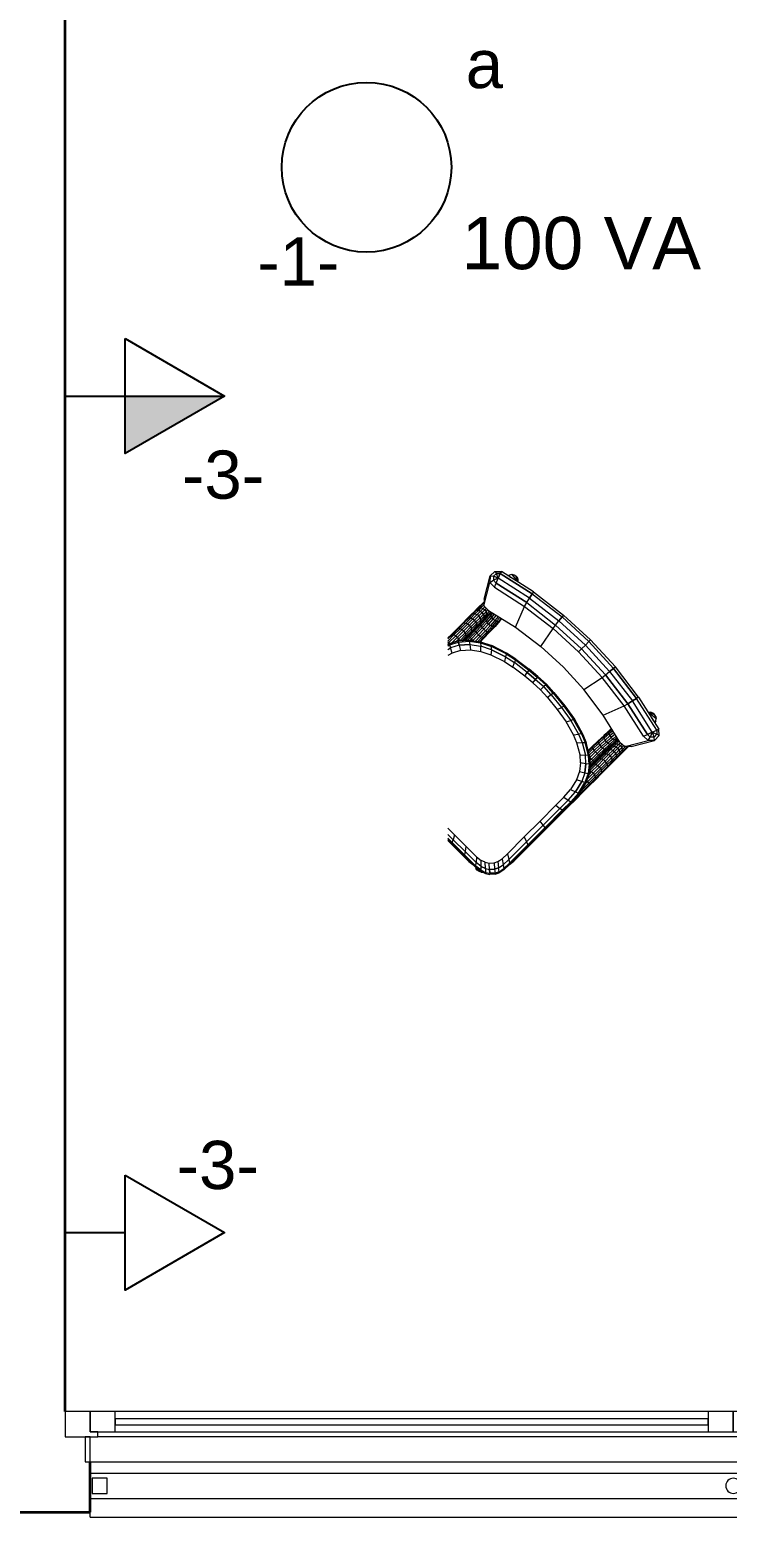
# Model space of a CAD drawing. Header units: metres. Extents: x -182 to 99, y 70 to 113.
# Drawn here: x -0.115 to 1.274, y 82.126 to 85.084 of the extents above; entities that cross this region are included whole.
import ezdxf

# ---------------------------------------------------------------- set-up
doc = ezdxf.new("R2010")
doc.units = ezdxf.units.M
doc.header["$LTSCALE"] = 0.01
for name, color, linetype, lineweight in [('A-FLOR-HRAL', 1, 'Continuous', 9), ('A-GLAZ', 6, 'Continuous', 9), ('A-GLAZ-FRAM', 6, 'Continuous', 13), ('A-GLAZ-GLAS', 6, 'Continuous', 13), ('A-GLAZ-SILL', 1, 'Continuous', 9), ('A-WALL', 2, 'Continuous', 9), ('G-IMPT', 1, 'Continuous', 9), ('I-FURN', 6, 'Continuous', 9)]:
    doc.layers.add(name, color=color, linetype=linetype, lineweight=lineweight)
doc.layers.add('Elétrica', color=7, linetype='Continuous')
doc.layers.get('0').off()
doc.layers.get('I-FURN').off()
doc.styles.add('Arial', font='arial.ttf', dxfattribs={"height": 0.29506})

# ---------------------------------------------------------------- blocks, each defined once
blk = doc.blocks.new('Seating28 - 12ZSTG28_dwg-V22-Nivel 4')
at = {"layer": 'G-IMPT'}
for p, q in [((-0.0068, 0.4176), (-0.0157, 0.4081)), ((-0.0068, 0.4176), (0.0062, 0.418)), ((-0.0068, 0.4176), (-0.0059, 0.4125)), ((0.0062, 0.418), (0.002, 0.4128)), ((0.0476, 0.3936), (0.0062, 0.418)), ((0.0062, 0.418), (0.0155, 0.4091)), ((-0.0322, 0.3347), (-0.0157, 0.4081)), ((-0.0292, 0.3858), (-0.0303, 0.3815)), ((-0.0292, 0.3858), (-0.0303, 0.3815)), ((-0.0292, 0.3858), (-0.0267, 0.3894)), ((-0.0267, 0.3894), (-0.0292, 0.3858)), ((-0.0113, 0.4068), (-0.0276, 0.3338)), ((-0.0113, 0.4068), (-0.0276, 0.3338)), ((-0.0231, 0.392), (-0.0267, 0.3894)), ((-0.0231, 0.392), (-0.0267, 0.3894)), ((-0.025, 0.3701), (-0.0267, 0.3894)), ((-0.0201, 0.3886), (-0.025, 0.3701)), ((-0.0231, 0.392), (-0.0191, 0.3931)), ((-0.0191, 0.3931), (-0.0231, 0.392)), ((-0.0021, 0.4033), (-0.018, 0.3314)), ((-0.0157, 0.4081), (-0.0113, 0.4068)), ((-0.0113, 0.4068), (-0.0157, 0.4081)), ((-0.0157, 0.4081), (-0.0113, 0.4068)), ((-0.0113, 0.4068), (-0.0059, 0.4125)), ((-0.0113, 0.4068), (-0.0059, 0.4125)), ((-0.0021, 0.4033), (-0.0113, 0.4068)), ((-0.0021, 0.4033), (-0.0113, 0.4068)), ((-0.0076, 0.3288), (0.0078, 0.3994)), ((0.0078, 0.3994), (-0.0076, 0.3288)), ((0.002, 0.4128), (-0.0059, 0.4125)), ((0.002, 0.4128), (-0.0059, 0.4125)), ((-0.0021, 0.4033), (-0.0059, 0.4125)), ((-0.0021, 0.4033), (0.002, 0.4128)), ((-0.0021, 0.4033), (0.0077, 0.4074)), ((-0.0021, 0.4033), (0.0078, 0.3994)), ((0.0078, 0.3994), (-0.0021, 0.4033)), ((0.0158, 0.3961), (0.0006, 0.3265)), ((0.002, 0.4128), (0.0077, 0.4074)), ((0.002, 0.4128), (0.0077, 0.4074)), ((0.0155, 0.4091), (0.0077, 0.4074)), ((0.0155, 0.4091), (0.0077, 0.4074)), ((0.0078, 0.3994), (0.0077, 0.4074)), ((0.0078, 0.3994), (0.0077, 0.4074)), ((0.0158, 0.3961), (0.0078, 0.3994)), ((0.0158, 0.3961), (0.0078, 0.3994)), ((0.0155, 0.4091), (0.0158, 0.3961)), ((0.0569, 0.3847), (0.0155, 0.4091)), ((0.0476, 0.3936), (0.0569, 0.3847)), ((0.0715, 0.39), (0.0514, 0.39)), ((0.0529, 0.3885), (0.0675, 0.3885)), ((0.0643, 0.3857), (0.0559, 0.3857)), ((0.0571, 0.3717), (0.0569, 0.3847)), ((0.0643, 0.3857), (0.0622, 0.3818)), ((0.0643, 0.3857), (0.0675, 0.3885)), ((0.0643, 0.3857), (0.0714, 0.3857)), ((0.0715, 0.39), (0.0675, 0.3885)), ((0.0745, 0.3885), (0.0675, 0.3885)), ((0.0714, 0.3857), (0.0694, 0.3818)), ((0.0714, 0.3857), (0.0745, 0.3885)), ((0.0714, 0.3857), (0.081, 0.3857)), ((0.0715, 0.39), (0.0783, 0.39)), ((0.0745, 0.3885), (0.0783, 0.39)), ((0.0745, 0.3885), (0.0839, 0.3885)), ((0.0783, 0.39), (0.0874, 0.39)), ((0.081, 0.3857), (0.0791, 0.3818)), ((0.081, 0.3857), (0.0839, 0.3885)), ((0.081, 0.3857), (0.0928, 0.3857)), ((0.0874, 0.39), (0.0839, 0.3885)), ((0.0839, 0.3885), (0.0955, 0.3885)), ((0.0874, 0.39), (0.0987, 0.39)), ((0.0928, 0.3857), (0.0911, 0.3818)), ((0.0928, 0.3857), (0.0955, 0.3885)), ((0.0928, 0.3857), (0.1068, 0.3857)), ((0.0955, 0.3885), (0.0987, 0.39)), ((0.0955, 0.3885), (0.1091, 0.3885)), ((0.0987, 0.39), (0.112, 0.39)), ((0.1068, 0.3857), (0.1052, 0.3818)), ((0.1068, 0.3857), (0.1091, 0.3885)), ((0.1068, 0.3857), (0.1227, 0.3857)), ((0.112, 0.39), (0.1091, 0.3885)), ((0.1247, 0.3885), (0.1091, 0.3885)), ((0.112, 0.39), (0.1272, 0.39)), ((0.1213, 0.3818), (0.1227, 0.3857)), ((0.1247, 0.3885), (0.1227, 0.3857)), ((0.1227, 0.3857), (0.1401, 0.3857)), ((0.1247, 0.3885), (0.1272, 0.39)), ((0.1247, 0.3885), (0.1418, 0.3885)), ((0.1272, 0.39), (0.1438, 0.39)), ((0.1401, 0.3857), (0.139, 0.3818)), ((0.1418, 0.3885), (0.1401, 0.3857)), ((0.1401, 0.3857), (0.1589, 0.3857)), ((0.1418, 0.3885), (0.1438, 0.39)), ((0.1418, 0.3885), (0.1601, 0.3885)), ((0.1438, 0.39), (0.1617, 0.39)), ((0.1589, 0.3857), (0.158, 0.3818)), ((0.1601, 0.3885), (0.1589, 0.3857)), ((0.1589, 0.3857), (0.1787, 0.3857)), ((0.1601, 0.3885), (0.1617, 0.39)), ((0.1601, 0.3885), (0.1795, 0.3885)), ((0.1617, 0.39), (0.1806, 0.39)), ((0.1627, 0.3813), (0.1868, 0.3869)), ((0.1868, 0.3869), (0.1627, 0.3813)), ((0.1875, 0.3849), (0.1637, 0.3794)), ((0.1795, 0.3885), (0.1787, 0.3857)), ((0.1787, 0.3857), (0.1813, 0.3857)), ((0.1795, 0.3885), (0.1806, 0.39)), ((0.1795, 0.3885), (0.1996, 0.3885)), ((0.1806, 0.39), (0.2001, 0.39)), ((0.2096, 0.3885), (0.1868, 0.3869)), ((0.2096, 0.3885), (0.1868, 0.3869)), ((0.1875, 0.3849), (0.1868, 0.3869)), ((0.2101, 0.3865), (0.1875, 0.3849)), ((0.1896, 0.3789), (0.1875, 0.3849)), ((0.1996, 0.3885), (0.2001, 0.39)), ((0.1996, 0.3885), (0.2095, 0.3885)), ((0.2001, 0.39), (0.22, 0.39)), ((0.2096, 0.3885), (0.234, 0.3886)), ((0.234, 0.3886), (0.2096, 0.3885)), ((0.2101, 0.3865), (0.2096, 0.3885)), ((0.2343, 0.3865), (0.2101, 0.3865)), ((0.2115, 0.3805), (0.2101, 0.3865)), ((0.22, 0.39), (0.3744, 0.39)), ((0.22, 0.3885), (0.22, 0.39)), ((0.283, 0.3886), (0.234, 0.3886)), ((0.283, 0.3886), (0.234, 0.3886)), ((0.2343, 0.3865), (0.234, 0.3886)), ((0.2827, 0.3866), (0.2343, 0.3865)), ((0.2343, 0.3865), (0.235, 0.3805)), ((0.2827, 0.3866), (0.282, 0.3805)), ((0.2827, 0.3866), (0.283, 0.3886)), ((0.2827, 0.3866), (0.3312, 0.3865)), ((0.283, 0.3886), (0.332, 0.3886)), ((0.283, 0.3886), (0.332, 0.3886)), ((0.329, 0.3805), (0.3312, 0.3865)), ((0.3312, 0.3865), (0.332, 0.3886)), ((0.3312, 0.3865), (0.3827, 0.3866)), ((0.332, 0.3886), (0.384, 0.3886)), ((0.332, 0.3886), (0.384, 0.3886)), ((0.3851, 0.3886), (0.3744, 0.39)), ((0.3744, 0.3885), (0.3744, 0.39)), ((0.3789, 0.3805), (0.3827, 0.3866)), ((0.3827, 0.3866), (0.384, 0.3886)), ((0.3827, 0.3866), (0.3986, 0.3861)), ((0.384, 0.3886), (0.4001, 0.3882)), ((0.384, 0.3886), (0.4001, 0.3882)), ((0.3944, 0.3801), (0.3986, 0.3861)), ((0.3986, 0.3861), (0.4001, 0.3882)), ((0.4096, 0.384), (0.3986, 0.3861)), ((0.4001, 0.3882), (0.4111, 0.386)), ((0.4001, 0.3882), (0.4111, 0.386)), ((0.4096, 0.384), (0.4111, 0.386)), ((0.4189, 0.382), (0.4111, 0.386)), ((0.4111, 0.386), (0.4189, 0.382)), ((-0.0303, 0.3815), (-0.0299, 0.3771)), ((-0.0303, 0.3815), (-0.0299, 0.3771)), ((-0.025, 0.3701), (-0.0303, 0.3815)), ((-0.0299, 0.3771), (-0.0281, 0.3732)), ((-0.0299, 0.3771), (-0.0281, 0.3732)), ((-0.025, 0.3701), (-0.0281, 0.3732)), ((-0.025, 0.3701), (-0.0281, 0.3732)), ((-0.0239, 0.3717), (-0.025, 0.3701)), ((0.0571, 0.3717), (0.0428, 0.3102)), ((0.0631, 0.3574), (0.054, 0.3582)), ((0.0548, 0.3619), (0.0618, 0.3613)), ((0.0555, 0.3646), (0.0598, 0.3642)), ((0.0675, 0.3665), (0.0559, 0.3665)), ((0.0643, 0.3693), (0.0566, 0.3693)), ((0.0614, 0.3775), (0.057, 0.3775)), ((0.0571, 0.3731), (0.0622, 0.3731)), ((0.0572, 0.3658), (0.0714, 0.3649)), ((0.0572, 0.3658), (0.0598, 0.3642)), ((0.0584, 0.3818), (0.0622, 0.3818)), ((0.0618, 0.3613), (0.0598, 0.3642)), ((0.0734, 0.3633), (0.0598, 0.3642)), ((0.0614, 0.3775), (0.0622, 0.3818)), ((0.0687, 0.3775), (0.0614, 0.3775)), ((0.0622, 0.3731), (0.0614, 0.3775)), ((0.0618, 0.3613), (0.0631, 0.3574)), ((0.0618, 0.3613), (0.075, 0.3605)), ((0.0694, 0.3818), (0.0622, 0.3818)), ((0.0643, 0.3693), (0.0622, 0.3731)), ((0.0694, 0.3731), (0.0622, 0.3731)), ((0.0631, 0.3574), (0.0633, 0.353)), ((0.0631, 0.3574), (0.0759, 0.3566)), ((0.0675, 0.3665), (0.0643, 0.3693)), ((0.0643, 0.3693), (0.0714, 0.3693)), ((0.0675, 0.3665), (0.0745, 0.3665)), ((0.068, 0.3663), (0.0715, 0.365)), ((0.0694, 0.3818), (0.0687, 0.3775)), ((0.0694, 0.3731), (0.0687, 0.3775)), ((0.0687, 0.3775), (0.0784, 0.3775)), ((0.0694, 0.3818), (0.0791, 0.3818)), ((0.0714, 0.3693), (0.0694, 0.3731)), ((0.0791, 0.3731), (0.0694, 0.3731)), ((0.0714, 0.3693), (0.0745, 0.3665)), ((0.0714, 0.3693), (0.081, 0.3693)), ((0.0714, 0.3649), (0.0871, 0.3642)), ((0.0714, 0.3649), (0.0734, 0.3633)), ((0.0783, 0.365), (0.0715, 0.365)), ((0.075, 0.3605), (0.0734, 0.3633)), ((0.0734, 0.3633), (0.0885, 0.3627)), ((0.0783, 0.365), (0.0745, 0.3665)), ((0.0745, 0.3665), (0.0839, 0.3665)), ((0.075, 0.3605), (0.0896, 0.3598)), ((0.075, 0.3605), (0.0759, 0.3566)), ((0.0761, 0.3523), (0.0759, 0.3566)), ((0.0902, 0.356), (0.0759, 0.3566)), ((0.0783, 0.365), (0.0874, 0.365)), ((0.0791, 0.3818), (0.0784, 0.3775)), ((0.0791, 0.3731), (0.0784, 0.3775)), ((0.0905, 0.3775), (0.0784, 0.3775)), ((0.0791, 0.3818), (0.0911, 0.3818)), ((0.0791, 0.3731), (0.081, 0.3693)), ((0.0791, 0.3731), (0.0911, 0.3731)), ((0.0839, 0.3665), (0.081, 0.3693)), ((0.081, 0.3693), (0.0928, 0.3693)), ((0.0874, 0.365), (0.0839, 0.3665)), ((0.0839, 0.3665), (0.0955, 0.3665)), ((0.0871, 0.3642), (0.1039, 0.3638)), ((0.0885, 0.3627), (0.0871, 0.3642)), ((0.0874, 0.365), (0.0987, 0.365)), ((0.0896, 0.3598), (0.0885, 0.3627)), ((0.0885, 0.3627), (0.1046, 0.3623)), ((0.0896, 0.3598), (0.0902, 0.356)), ((0.0896, 0.3598), (0.1051, 0.3595)), ((0.0902, 0.356), (0.0903, 0.3517)), ((0.0902, 0.356), (0.1055, 0.3556)), ((0.0905, 0.3775), (0.0911, 0.3818)), ((0.0905, 0.3775), (0.0911, 0.3731)), ((0.0905, 0.3775), (0.1047, 0.3775)), ((0.0911, 0.3818), (0.1052, 0.3818)), ((0.0928, 0.3693), (0.0911, 0.3731)), ((0.0911, 0.3731), (0.1052, 0.3731)), ((0.0955, 0.3665), (0.0928, 0.3693)), ((0.0928, 0.3693), (0.1068, 0.3693)), ((0.0955, 0.3665), (0.0987, 0.365)), ((0.0955, 0.3665), (0.1091, 0.3665)), ((0.0987, 0.365), (0.112, 0.365)), ((0.1039, 0.3638), (0.1212, 0.3637)), ((0.1039, 0.3638), (0.1046, 0.3623)), ((0.1046, 0.3623), (0.1051, 0.3595)), ((0.1046, 0.3623), (0.1212, 0.3622)), ((0.1052, 0.3818), (0.1047, 0.3775)), ((0.1052, 0.3731), (0.1047, 0.3775)), ((0.1047, 0.3775), (0.1209, 0.3775)), ((0.1051, 0.3595), (0.1212, 0.3594)), ((0.1051, 0.3595), (0.1055, 0.3556)), ((0.1052, 0.3818), (0.1213, 0.3818)), ((0.1068, 0.3693), (0.1052, 0.3731)), ((0.1052, 0.3731), (0.1213, 0.3731)), ((0.1055, 0.3513), (0.1055, 0.3556)), ((0.1212, 0.3555), (0.1055, 0.3556)), ((0.1091, 0.3665), (0.1068, 0.3693)), ((0.1068, 0.3693), (0.1227, 0.3693)), ((0.112, 0.365), (0.1091, 0.3665)), ((0.1091, 0.3665), (0.1247, 0.3665)), ((0.112, 0.365), (0.1272, 0.365)), ((0.1305, 0.3614), (0.1189, 0.348)), ((0.1189, 0.348), (0.1305, 0.3614)), ((0.1318, 0.3596), (0.1202, 0.3463)), ((0.1213, 0.3818), (0.1209, 0.3775)), ((0.1213, 0.3731), (0.1209, 0.3775)), ((0.1209, 0.3775), (0.1387, 0.3775)), ((0.1335, 0.3637), (0.1212, 0.3637)), ((0.1212, 0.3637), (0.1212, 0.3622)), ((0.1212, 0.3594), (0.1212, 0.3622)), ((0.1212, 0.3622), (0.1315, 0.3622)), ((0.1275, 0.3594), (0.1212, 0.3594)), ((0.1212, 0.3594), (0.1212, 0.3555)), ((0.1212, 0.3555), (0.1212, 0.3512)), ((0.1212, 0.3555), (0.1255, 0.3555)), ((0.1213, 0.3818), (0.139, 0.3818)), ((0.1227, 0.3693), (0.1213, 0.3731)), ((0.1213, 0.3731), (0.139, 0.3731)), ((0.1227, 0.3693), (0.1247, 0.3665)), ((0.1227, 0.3693), (0.1401, 0.3693)), ((0.1272, 0.365), (0.1247, 0.3665)), ((0.1247, 0.3665), (0.1371, 0.3665)), ((0.1272, 0.365), (0.1351, 0.365)), ((0.1305, 0.3614), (0.1453, 0.373)), ((0.1305, 0.3614), (0.1453, 0.373)), ((0.1318, 0.3596), (0.1305, 0.3614)), ((0.1318, 0.3596), (0.1305, 0.3614)), ((0.1318, 0.3596), (0.1464, 0.3711)), ((0.1318, 0.3596), (0.1356, 0.3544)), ((0.1318, 0.3596), (0.1356, 0.3544)), ((0.1356, 0.3544), (0.1498, 0.3655)), ((0.1498, 0.3655), (0.1356, 0.3544)), ((0.1387, 0.3775), (0.139, 0.3818)), ((0.139, 0.3731), (0.1387, 0.3775)), ((0.1387, 0.3775), (0.1547, 0.3775)), ((0.139, 0.3818), (0.158, 0.3818)), ((0.139, 0.3731), (0.1401, 0.3693)), ((0.139, 0.3731), (0.1457, 0.3731)), ((0.142, 0.3456), (0.1554, 0.3562)), ((0.1453, 0.373), (0.1627, 0.3813)), ((0.1453, 0.373), (0.1627, 0.3813)), ((0.1464, 0.3711), (0.1453, 0.373)), ((0.1464, 0.3711), (0.1637, 0.3794)), ((0.1498, 0.3655), (0.1464, 0.3711)), ((0.1498, 0.3655), (0.1665, 0.3735)), ((0.1498, 0.3655), (0.1665, 0.3735)), ((0.1554, 0.3562), (0.1498, 0.3655)), ((0.1554, 0.3562), (0.1713, 0.3638)), ((0.1579, 0.379), (0.158, 0.3818)), ((0.158, 0.3818), (0.1648, 0.3818)), ((0.1637, 0.3794), (0.1627, 0.3813)), ((0.1637, 0.3794), (0.1665, 0.3735)), ((0.1665, 0.3735), (0.1896, 0.3789)), ((0.1896, 0.3789), (0.1665, 0.3735)), ((0.1665, 0.3735), (0.1713, 0.3638)), ((0.1713, 0.3638), (0.1932, 0.3689)), ((0.2115, 0.3805), (0.1896, 0.3789)), ((0.2115, 0.3805), (0.1896, 0.3789)), ((0.1932, 0.3689), (0.1896, 0.3789)), ((0.2139, 0.3704), (0.1932, 0.3689)), ((0.235, 0.3805), (0.2115, 0.3805)), ((0.2139, 0.3704), (0.2115, 0.3805)), ((0.2115, 0.3805), (0.235, 0.3805)), ((0.2362, 0.3704), (0.2139, 0.3704)), ((0.282, 0.3805), (0.235, 0.3805)), ((0.2362, 0.3704), (0.235, 0.3805)), ((0.282, 0.3805), (0.235, 0.3805)), ((0.2807, 0.3704), (0.2362, 0.3704)), ((0.282, 0.3805), (0.2807, 0.3704)), ((0.2807, 0.3704), (0.3253, 0.3704)), ((0.282, 0.3805), (0.329, 0.3805)), ((0.329, 0.3805), (0.282, 0.3805)), ((0.3253, 0.3704), (0.329, 0.3805)), ((0.3253, 0.3704), (0.3726, 0.3705)), ((0.329, 0.3805), (0.3789, 0.3805)), ((0.329, 0.3805), (0.3789, 0.3805)), ((0.3726, 0.3705), (0.3789, 0.3805)), ((0.3873, 0.37), (0.3726, 0.3705)), ((0.3789, 0.3805), (0.3944, 0.3801)), ((0.3789, 0.3805), (0.3944, 0.3801)), ((0.3873, 0.37), (0.3944, 0.3801)), ((0.3973, 0.368), (0.3873, 0.37)), ((0.405, 0.378), (0.3944, 0.3801)), ((0.405, 0.378), (0.3944, 0.3801)), ((0.3973, 0.368), (0.405, 0.378)), ((0.4044, 0.3644), (0.3973, 0.368)), ((0.4044, 0.3644), (0.4125, 0.3742)), ((0.4114, 0.3581), (0.4044, 0.3644)), ((0.4096, 0.384), (0.405, 0.378)), ((0.405, 0.378), (0.4125, 0.3742)), ((0.4125, 0.3742), (0.405, 0.378)), ((0.4096, 0.384), (0.4173, 0.3801)), ((0.4198, 0.3675), (0.4114, 0.3581)), ((0.416, 0.3511), (0.4114, 0.3581)), ((0.4125, 0.3742), (0.4173, 0.3801)), ((0.4198, 0.3675), (0.4125, 0.3742)), ((0.4125, 0.3742), (0.4198, 0.3675)), ((0.4246, 0.3602), (0.416, 0.3511)), ((0.4173, 0.3801), (0.4189, 0.382)), ((0.4173, 0.3801), (0.4249, 0.3732)), ((0.4189, 0.382), (0.4266, 0.3751)), ((0.4189, 0.382), (0.4266, 0.3751)), ((0.4198, 0.3675), (0.4249, 0.3732)), ((0.4249, 0.3732), (0.4198, 0.3675)), ((0.4246, 0.3602), (0.4198, 0.3675)), ((0.4246, 0.3602), (0.4198, 0.3675)), ((0.4246, 0.3602), (0.4299, 0.3656)), ((0.4277, 0.3516), (0.4246, 0.3602)), ((0.4246, 0.3602), (0.4277, 0.3516)), ((0.4249, 0.3732), (0.4266, 0.3751)), ((0.4249, 0.3732), (0.4266, 0.3751)), ((0.4299, 0.3656), (0.4249, 0.3732)), ((0.4316, 0.3674), (0.4266, 0.3751)), ((0.4316, 0.3674), (0.4266, 0.3751)), ((0.433, 0.3567), (0.4277, 0.3516)), ((0.4299, 0.3656), (0.4316, 0.3674)), ((0.433, 0.3567), (0.4299, 0.3656)), ((0.4316, 0.3674), (0.4348, 0.3584)), ((0.4348, 0.3584), (0.4316, 0.3674)), ((0.433, 0.3567), (0.4348, 0.3584)), ((0.433, 0.3567), (0.4347, 0.3435)), ((0.4353, 0.3594), (0.4341, 0.3604)), ((0.4348, 0.3584), (0.4365, 0.3451)), ((0.4348, 0.3584), (0.4365, 0.3451)), ((0.4353, 0.3594), (0.4375, 0.3555)), ((0.4375, 0.3555), (0.4353, 0.3555)), ((0.4361, 0.3512), (0.4353, 0.3555)), ((0.4375, 0.3555), (0.4383, 0.3512)), ((-0.0322, 0.3347), (-0.0421, 0.2595)), ((-0.0373, 0.2591), (-0.0276, 0.3338)), ((-0.0276, 0.3338), (-0.0373, 0.2591)), ((-0.0322, 0.3347), (-0.0276, 0.3338)), ((-0.0322, 0.3347), (-0.0276, 0.3338)), ((-0.018, 0.3314), (-0.0276, 0.3338)), ((-0.0276, 0.3338), (-0.018, 0.3314)), ((-0.0275, 0.2579), (-0.018, 0.3314)), ((-0.018, 0.3314), (-0.0076, 0.3288)), ((-0.0076, 0.3288), (-0.018, 0.3314)), ((-0.0169, 0.2566), (-0.0076, 0.3288)), ((-0.0076, 0.3288), (-0.0169, 0.2566)), ((0.0006, 0.3265), (-0.0085, 0.2555)), ((0.0006, 0.3265), (-0.0076, 0.3288)), ((0.0006, 0.3265), (-0.0076, 0.3288)), ((0.0428, 0.3102), (0.0006, 0.3265)), ((0.05, 0.3413), (0.0558, 0.3408)), ((0.05, 0.3411), (0.0529, 0.3409)), ((0.0504, 0.3429), (0.0586, 0.3422)), ((0.0511, 0.3459), (0.0609, 0.345)), ((0.052, 0.3497), (0.0625, 0.3488)), ((0.0529, 0.3409), (0.068, 0.3399)), ((0.0558, 0.3408), (0.0529, 0.3409)), ((0.053, 0.354), (0.0633, 0.353)), ((0.0558, 0.3408), (0.0586, 0.3422)), ((0.0558, 0.3408), (0.0703, 0.3399)), ((0.0609, 0.345), (0.0586, 0.3422)), ((0.0586, 0.3422), (0.0724, 0.3413)), ((0.0609, 0.345), (0.0625, 0.3488)), ((0.0609, 0.345), (0.0742, 0.3441)), ((0.0625, 0.3488), (0.0633, 0.353)), ((0.0625, 0.3488), (0.0755, 0.3479)), ((0.0761, 0.3523), (0.0633, 0.353)), ((0.068, 0.3399), (0.0702, 0.3399)), ((0.0703, 0.3399), (0.068, 0.3399)), ((0.0703, 0.3399), (0.0724, 0.3413)), ((0.0703, 0.3399), (0.0863, 0.3392)), ((0.0742, 0.3441), (0.0724, 0.3413)), ((0.0878, 0.3407), (0.0724, 0.3413)), ((0.0742, 0.3441), (0.0755, 0.3479)), ((0.0742, 0.3441), (0.0891, 0.3435)), ((0.0761, 0.3523), (0.0755, 0.3479)), ((0.0755, 0.3479), (0.0899, 0.3473)), ((0.0761, 0.3523), (0.0903, 0.3517)), ((0.0878, 0.3407), (0.0863, 0.3392)), ((0.0863, 0.3392), (0.1035, 0.3388)), ((0.0878, 0.3407), (0.0891, 0.3435)), ((0.0878, 0.3407), (0.1042, 0.3403)), ((0.0891, 0.3435), (0.0899, 0.3473)), ((0.0891, 0.3435), (0.1049, 0.3431)), ((0.0899, 0.3473), (0.0903, 0.3517)), ((0.0899, 0.3473), (0.1053, 0.347)), ((0.1055, 0.3513), (0.0903, 0.3517)), ((0.1042, 0.3403), (0.1035, 0.3388)), ((0.1035, 0.3388), (0.1135, 0.3387)), ((0.1042, 0.3403), (0.1049, 0.3431)), ((0.1042, 0.3403), (0.1143, 0.3402)), ((0.1049, 0.3431), (0.1053, 0.347)), ((0.1049, 0.3431), (0.116, 0.3431)), ((0.1189, 0.348), (0.1052, 0.3247)), ((0.1189, 0.348), (0.1052, 0.3247)), ((0.1055, 0.3513), (0.1053, 0.347)), ((0.1053, 0.347), (0.1182, 0.3469)), ((0.1055, 0.3513), (0.1212, 0.3512)), ((0.1202, 0.3463), (0.1067, 0.3233)), ((0.1113, 0.3192), (0.1244, 0.3415)), ((0.1113, 0.3192), (0.1244, 0.3415)), ((0.1189, 0.348), (0.1202, 0.3463)), ((0.1314, 0.3335), (0.1189, 0.3122)), ((0.1202, 0.3463), (0.1244, 0.3415)), ((0.1356, 0.3544), (0.1244, 0.3415)), ((0.1356, 0.3544), (0.1244, 0.3415)), ((0.1314, 0.3335), (0.1244, 0.3415)), ((0.142, 0.3456), (0.1314, 0.3335)), ((0.1356, 0.3544), (0.142, 0.3456)), ((0.416, 0.3511), (0.4188, 0.343)), ((0.4277, 0.3516), (0.4188, 0.343)), ((0.4204, 0.3309), (0.4188, 0.343)), ((0.4202, 0.3013), (0.4204, 0.3309)), ((0.4204, 0.3309), (0.4293, 0.3388)), ((0.4277, 0.3516), (0.4293, 0.3388)), ((0.4277, 0.3516), (0.4293, 0.3388)), ((0.4292, 0.3076), (0.4293, 0.3388)), ((0.4292, 0.3076), (0.4293, 0.3388)), ((0.4347, 0.3435), (0.4293, 0.3388)), ((0.4345, 0.3114), (0.4347, 0.3435)), ((0.4347, 0.3435), (0.4365, 0.3451)), ((0.4361, 0.3512), (0.4383, 0.3512)), ((0.4363, 0.3127), (0.4365, 0.3451)), ((0.4363, 0.3127), (0.4365, 0.3451)), ((0.4378, 0.3267), (0.4363, 0.3267)), ((0.4378, 0.3267), (0.4364, 0.3367)), ((0.4365, 0.3451), (0.4375, 0.3468)), ((0.4365, 0.3451), (0.4375, 0.3468)), ((0.4383, 0.3512), (0.4375, 0.3468)), ((0.4378, 0.3267), (0.4378, 0.268)), ((0.0428, 0.3102), (0.0342, 0.2473)), ((0.0892, 0.2756), (0.0981, 0.3074)), ((0.0892, 0.2756), (0.0981, 0.3074)), ((0.0997, 0.3061), (0.0909, 0.2747)), ((0.096, 0.2721), (0.1045, 0.3025)), ((0.096, 0.2721), (0.1045, 0.3025)), ((0.0981, 0.3074), (0.1052, 0.3247)), ((0.0981, 0.3074), (0.1052, 0.3247)), ((0.0997, 0.3061), (0.0981, 0.3074)), ((0.0997, 0.3061), (0.1067, 0.3233)), ((0.0997, 0.3061), (0.1045, 0.3025)), ((0.1124, 0.2965), (0.1044, 0.2676)), ((0.1045, 0.3025), (0.1113, 0.3192)), ((0.1045, 0.3025), (0.1113, 0.3192)), ((0.1124, 0.2965), (0.1045, 0.3025)), ((0.1067, 0.3233), (0.1052, 0.3247)), ((0.1113, 0.3192), (0.1067, 0.3233)), ((0.1189, 0.3122), (0.1113, 0.3192)), ((0.1189, 0.3122), (0.1124, 0.2965)), ((0.4202, 0.3013), (0.4292, 0.3076)), ((0.4202, 0.3013), (0.4204, 0.2696)), ((0.4292, 0.3076), (0.4345, 0.3114)), ((0.4293, 0.2742), (0.4292, 0.3076)), ((0.4292, 0.3076), (0.4293, 0.2742)), ((0.4345, 0.3114), (0.4363, 0.3127)), ((0.4347, 0.2769), (0.4345, 0.3114)), ((0.4363, 0.3127), (0.4365, 0.2778)), ((0.4365, 0.2778), (0.4363, 0.3127)), ((0.0839, 0.2428), (0.0892, 0.2756)), ((0.0839, 0.2428), (0.0892, 0.2756)), ((0.0856, 0.2422), (0.0909, 0.2747)), ((0.0892, 0.2756), (0.0909, 0.2747)), ((0.0908, 0.2405), (0.096, 0.2721)), ((0.0908, 0.2405), (0.096, 0.2721)), ((0.0909, 0.2747), (0.096, 0.2721)), ((0.1044, 0.2676), (0.096, 0.2721)), ((0.0995, 0.2377), (0.1044, 0.2676)), ((0.4203, 0.2506), (0.4204, 0.2696)), ((0.4204, 0.2696), (0.4293, 0.2742)), ((0.4347, 0.2769), (0.4293, 0.2742)), ((0.4293, 0.2596), (0.4293, 0.2742)), ((0.4293, 0.2596), (0.4293, 0.2742)), ((0.4347, 0.2769), (0.4365, 0.2778)), ((0.4347, 0.265), (0.4347, 0.2769)), ((0.4364, 0.2667), (0.4365, 0.2778)), ((0.4364, 0.2667), (0.4365, 0.2778)), ((-0.0453, 0.1866), (-0.0421, 0.2595)), ((-0.0421, 0.2595), (-0.0373, 0.2591)), ((-0.0421, 0.2595), (-0.0373, 0.2591)), ((-0.0405, 0.1866), (-0.0373, 0.2591)), ((-0.0405, 0.1866), (-0.0373, 0.2591)), ((-0.0275, 0.2579), (-0.0373, 0.2591)), ((-0.0373, 0.2591), (-0.0275, 0.2579)), ((-0.0306, 0.1866), (-0.0275, 0.2579)), ((-0.0169, 0.2566), (-0.0275, 0.2579)), ((-0.0169, 0.2566), (-0.0275, 0.2579)), ((-0.0199, 0.1866), (-0.0169, 0.2566)), ((-0.0199, 0.1866), (-0.0169, 0.2566)), ((-0.0085, 0.2555), (-0.0169, 0.2566)), ((-0.0085, 0.2555), (-0.0169, 0.2566)), ((-0.0115, 0.1866), (-0.0085, 0.2555)), ((0.0342, 0.2473), (-0.0085, 0.2555)), ((0.0314, 0.1866), (0.0342, 0.2473)), ((0.0807, 0.2092), (0.0839, 0.2428)), ((0.0807, 0.2092), (0.0839, 0.2428)), ((0.0825, 0.2089), (0.0856, 0.2422)), ((0.0856, 0.2422), (0.0839, 0.2428)), ((0.0856, 0.2422), (0.0908, 0.2405)), ((0.0878, 0.2083), (0.0908, 0.2405)), ((0.0878, 0.2083), (0.0908, 0.2405)), ((0.0995, 0.2377), (0.0908, 0.2405)), ((0.0967, 0.2071), (0.0995, 0.2377)), ((0.0807, 0.2092), (0.0792, 0.1866)), ((0.0807, 0.2092), (0.0792, 0.1866)), ((0.0807, 0.2092), (0.0825, 0.2089)), ((0.0825, 0.2089), (0.081, 0.1866)), ((0.0825, 0.2089), (0.0878, 0.2083)), ((0.0878, 0.2083), (0.0864, 0.1866)), ((0.0878, 0.2083), (0.0864, 0.1866)), ((0.0878, 0.2083), (0.0967, 0.2071)), ((0.0967, 0.2071), (0.0953, 0.1866)), ((-0.0421, 0.1137), (-0.0453, 0.1866)), ((-0.0453, 0.1866), (-0.0405, 0.1866)), ((-0.0405, 0.1866), (-0.0373, 0.1142)), ((-0.0306, 0.1866), (-0.0405, 0.1866)), ((-0.0373, 0.1142), (-0.0405, 0.1866)), ((-0.0306, 0.1866), (-0.0199, 0.1866)), ((-0.0306, 0.1866), (-0.0275, 0.1153)), ((-0.0199, 0.1866), (-0.0169, 0.1166)), ((-0.0169, 0.1166), (-0.0199, 0.1866)), ((-0.0115, 0.1866), (-0.0199, 0.1866)), ((-0.0085, 0.1177), (-0.0115, 0.1866)), ((0.0342, 0.1259), (0.0314, 0.1866)), ((0.0807, 0.164), (0.0792, 0.1866)), ((0.0807, 0.164), (0.0792, 0.1866)), ((0.081, 0.1866), (0.0792, 0.1866)), ((0.0825, 0.1642), (0.081, 0.1866)), ((0.081, 0.1866), (0.0864, 0.1866)), ((0.0878, 0.1649), (0.0864, 0.1866)), ((0.0953, 0.1866), (0.0864, 0.1866)), ((0.0878, 0.1649), (0.0864, 0.1866)), ((0.0953, 0.1866), (0.0967, 0.166)), ((0.0807, 0.164), (0.0825, 0.1642)), ((0.0826, 0.1415), (0.0807, 0.164)), ((0.0807, 0.164), (0.0826, 0.1415)), ((0.0825, 0.1642), (0.0878, 0.1649)), ((0.0844, 0.142), (0.0825, 0.1642)), ((0.0967, 0.166), (0.0878, 0.1649)), ((0.0878, 0.1649), (0.0896, 0.1433)), ((0.0896, 0.1433), (0.0878, 0.1649)), ((0.0967, 0.166), (0.0984, 0.1456)), ((0.0342, 0.1259), (-0.0085, 0.1177)), ((0.0428, 0.063), (0.0342, 0.1259)), ((0.0826, 0.1415), (0.0844, 0.142)), ((0.0871, 0.1084), (0.0826, 0.1415)), ((0.0871, 0.1084), (0.0826, 0.1415)), ((0.0844, 0.142), (0.0896, 0.1433)), ((0.0888, 0.1091), (0.0844, 0.142)), ((0.0984, 0.1456), (0.0896, 0.1433)), ((0.0896, 0.1433), (0.0939, 0.1115)), ((0.0896, 0.1433), (0.0939, 0.1115)), ((0.0984, 0.1456), (0.1025, 0.1154)), ((-0.0421, 0.1137), (-0.0373, 0.1142)), ((-0.0421, 0.1137), (-0.0373, 0.1142)), ((-0.0322, 0.0386), (-0.0421, 0.1137)), ((-0.0275, 0.1153), (-0.0373, 0.1142)), ((-0.0373, 0.1142), (-0.0275, 0.1153)), ((-0.0276, 0.0395), (-0.0373, 0.1142)), ((-0.0276, 0.0395), (-0.0373, 0.1142)), ((-0.0169, 0.1166), (-0.0275, 0.1153)), ((-0.0169, 0.1166), (-0.0275, 0.1153)), ((-0.018, 0.0418), (-0.0275, 0.1153)), ((-0.0085, 0.1177), (-0.0169, 0.1166)), ((-0.0085, 0.1177), (-0.0169, 0.1166)), ((-0.0076, 0.0444), (-0.0169, 0.1166)), ((-0.0076, 0.0444), (-0.0169, 0.1166)), ((0.0006, 0.0467), (-0.0085, 0.1177)), ((0.0871, 0.1084), (0.0888, 0.1091)), ((0.0917, 0.0868), (0.0871, 0.1084)), ((0.0871, 0.1084), (0.0917, 0.0868)), ((0.0888, 0.1091), (0.0939, 0.1115)), ((0.0934, 0.0878), (0.0888, 0.1091)), ((0.0934, 0.0878), (0.0984, 0.0908)), ((0.1025, 0.1154), (0.0939, 0.1115)), ((0.0984, 0.0908), (0.0939, 0.1115)), ((0.0984, 0.0908), (0.0939, 0.1115)), ((0.0984, 0.0908), (0.1066, 0.0958)), ((0.0984, 0.0908), (0.1083, 0.0608)), ((0.1083, 0.0608), (0.0984, 0.0908)), ((0.1066, 0.0958), (0.1025, 0.1154)), ((0.1161, 0.0673), (0.1066, 0.0958)), ((0.0428, 0.063), (0.0006, 0.0467)), ((0.0571, 0.0016), (0.0428, 0.063)), ((0.0934, 0.0878), (0.0917, 0.0868)), ((0.0917, 0.0868), (0.102, 0.0556)), ((0.0917, 0.0868), (0.102, 0.0556)), ((0.0934, 0.0878), (0.1036, 0.0569)), ((0.1083, 0.0608), (0.1036, 0.0569)), ((0.1083, 0.0608), (0.1161, 0.0673)), ((0.1083, 0.0608), (0.1183, 0.0409)), ((0.1083, 0.0608), (0.1183, 0.0409)), ((0.1255, 0.0485), (0.1161, 0.0673)), ((-0.0322, 0.0386), (-0.0276, 0.0395)), ((-0.0322, 0.0386), (-0.0276, 0.0395)), ((-0.0322, 0.0386), (-0.0157, -0.0349)), ((-0.018, 0.0418), (-0.0276, 0.0395)), ((-0.0276, 0.0395), (-0.018, 0.0418)), ((-0.0276, 0.0395), (-0.0113, -0.0335)), ((-0.0113, -0.0335), (-0.0276, 0.0395)), ((-0.0076, 0.0444), (-0.018, 0.0418)), ((-0.0076, 0.0444), (-0.018, 0.0418)), ((-0.018, 0.0418), (-0.0021, -0.0301)), ((0.0006, 0.0467), (-0.0076, 0.0444)), ((0.0006, 0.0467), (-0.0076, 0.0444)), ((-0.0076, 0.0444), (0.0078, -0.0262)), ((0.0078, -0.0262), (-0.0076, 0.0444)), ((0.0158, -0.0228), (0.0006, 0.0467)), ((0.05, 0.032), (0.0529, 0.0322)), ((0.0501, 0.0318), (0.0558, 0.0323)), ((0.0504, 0.0302), (0.0586, 0.0309)), ((0.0529, 0.0322), (0.068, 0.0332)), ((0.0558, 0.0323), (0.0529, 0.0322)), ((0.0558, 0.0323), (0.0703, 0.0333)), ((0.0586, 0.0309), (0.0558, 0.0323)), ((0.0586, 0.0309), (0.0724, 0.0318)), ((0.0609, 0.0282), (0.0586, 0.0309)), ((0.068, 0.0332), (0.0702, 0.0333)), ((0.0703, 0.0333), (0.068, 0.0332)), ((0.0703, 0.0333), (0.0863, 0.0339)), ((0.0703, 0.0333), (0.0724, 0.0318)), ((0.0724, 0.0318), (0.0878, 0.0324)), ((0.0742, 0.029), (0.0724, 0.0318)), ((0.0742, 0.029), (0.0891, 0.0296)), ((0.0863, 0.0339), (0.1035, 0.0343)), ((0.0878, 0.0324), (0.0863, 0.0339)), ((0.0878, 0.0324), (0.1042, 0.0328)), ((0.0878, 0.0324), (0.0891, 0.0296)), ((0.0891, 0.0296), (0.1049, 0.03)), ((0.0891, 0.0296), (0.0899, 0.0258)), ((0.1036, 0.0569), (0.102, 0.0556)), ((0.1125, 0.0348), (0.102, 0.0556)), ((0.1125, 0.0348), (0.102, 0.0556)), ((0.1035, 0.0343), (0.1128, 0.0344)), ((0.1042, 0.0328), (0.1035, 0.0343)), ((0.1139, 0.0363), (0.1036, 0.0569)), ((0.1042, 0.0328), (0.1141, 0.0329)), ((0.1049, 0.03), (0.1042, 0.0328)), ((0.1049, 0.03), (0.1159, 0.0301)), ((0.1049, 0.03), (0.1053, 0.0262)), ((0.1139, 0.0363), (0.1125, 0.0348)), ((0.1261, 0.0163), (0.1125, 0.0348)), ((0.1261, 0.0163), (0.1125, 0.0348)), ((0.1139, 0.0363), (0.1183, 0.0409)), ((0.1275, 0.018), (0.1139, 0.0363)), ((0.1255, 0.0485), (0.1183, 0.0409)), ((0.1314, 0.0231), (0.1183, 0.0409)), ((0.1314, 0.0231), (0.1183, 0.0409)), ((0.138, 0.0316), (0.1255, 0.0485)), ((0.1314, 0.0231), (0.138, 0.0316)), ((0.1531, 0.0185), (0.138, 0.0316)), ((-0.025, 0.003), (-0.0303, -0.0084)), ((-0.025, 0.003), (-0.0281, -0.0001)), ((-0.025, 0.003), (-0.0281, -0.0001)), ((-0.025, 0.003), (-0.0267, -0.0163)), ((-0.025, 0.003), (-0.0238, 0.0014)), ((-0.025, 0.003), (-0.0199, -0.0161)), ((0.0511, 0.0273), (0.0609, 0.0282)), ((0.052, 0.0235), (0.0625, 0.0244)), ((0.053, 0.0191), (0.0633, 0.0201)), ((0.054, 0.0149), (0.0631, 0.0157)), ((0.0549, 0.0112), (0.0618, 0.0119)), ((0.0555, 0.0086), (0.0598, 0.009)), ((0.0559, 0.0066), (0.0675, 0.0066)), ((0.0643, 0.0038), (0.0566, 0.0038)), ((0.0569, -0.0115), (0.0571, 0.0016)), ((0.0622, 0), (0.0571, 0)), ((0.0572, 0.0074), (0.0598, 0.009)), ((0.0586, 0.0075), (0.0714, 0.0083)), ((0.0598, 0.009), (0.0618, 0.0119)), ((0.0598, 0.009), (0.0734, 0.0098)), ((0.0609, 0.0282), (0.0742, 0.029)), ((0.0609, 0.0282), (0.0625, 0.0244)), ((0.0614, -0.0044), (0.0622, 0)), ((0.0618, 0.0119), (0.0631, 0.0157)), ((0.0618, 0.0119), (0.075, 0.0127)), ((0.0643, 0.0038), (0.0622, 0)), ((0.0694, 0), (0.0622, 0)), ((0.0625, 0.0244), (0.0755, 0.0252)), ((0.0625, 0.0244), (0.0633, 0.0201)), ((0.0631, 0.0157), (0.0633, 0.0201)), ((0.0631, 0.0157), (0.0759, 0.0165)), ((0.0633, 0.0201), (0.0761, 0.0209)), ((0.0643, 0.0038), (0.0675, 0.0066)), ((0.0713, 0.0038), (0.0643, 0.0038)), ((0.0715, 0.0082), (0.0675, 0.0066)), ((0.0741, 0.0066), (0.0675, 0.0066)), ((0.0694, 0), (0.0687, -0.0044)), ((0.0714, 0.0038), (0.0694, 0)), ((0.0694, 0), (0.0791, 0)), ((0.0714, 0.0083), (0.0734, 0.0098)), ((0.0714, 0.0083), (0.0871, 0.0089)), ((0.0745, 0.0066), (0.0714, 0.0038)), ((0.0714, 0.0038), (0.081, 0.0038)), ((0.0783, 0.0082), (0.0715, 0.0082)), ((0.075, 0.0127), (0.0734, 0.0098)), ((0.0734, 0.0098), (0.0885, 0.0104)), ((0.0742, 0.029), (0.0755, 0.0252)), ((0.0783, 0.0082), (0.0745, 0.0066)), ((0.0745, 0.0066), (0.0839, 0.0066)), ((0.075, 0.0127), (0.0759, 0.0165)), ((0.075, 0.0127), (0.0896, 0.0133)), ((0.0755, 0.0252), (0.0899, 0.0258)), ((0.0761, 0.0209), (0.0755, 0.0252)), ((0.0761, 0.0209), (0.0759, 0.0165)), ((0.0759, 0.0165), (0.0902, 0.0171)), ((0.0761, 0.0209), (0.0903, 0.0215)), ((0.0783, 0.0082), (0.0874, 0.0082)), ((0.0791, 0), (0.0784, -0.0044)), ((0.0791, 0), (0.081, 0.0038)), ((0.0791, 0), (0.0911, 0)), ((0.0839, 0.0066), (0.081, 0.0038)), ((0.081, 0.0038), (0.0928, 0.0038)), ((0.0874, 0.0082), (0.0839, 0.0066)), ((0.0839, 0.0066), (0.0955, 0.0066)), ((0.0871, 0.0089), (0.0885, 0.0104)), ((0.0871, 0.0089), (0.1039, 0.0093)), ((0.0874, 0.0082), (0.0987, 0.0082)), ((0.0896, 0.0133), (0.0885, 0.0104)), ((0.0885, 0.0104), (0.1046, 0.0108)), ((0.0896, 0.0133), (0.0902, 0.0171)), ((0.0896, 0.0133), (0.1051, 0.0137)), ((0.0899, 0.0258), (0.1053, 0.0262)), ((0.0903, 0.0215), (0.0899, 0.0258)), ((0.0903, 0.0215), (0.0902, 0.0171)), ((0.0902, 0.0171), (0.1055, 0.0175)), ((0.0903, 0.0215), (0.1055, 0.0218)), ((0.0911, 0), (0.0905, -0.0044)), ((0.0911, 0), (0.0928, 0.0038)), ((0.1052, 0), (0.0911, 0)), ((0.0955, 0.0066), (0.0928, 0.0038)), ((0.1068, 0.0038), (0.0928, 0.0038)), ((0.0987, 0.0082), (0.0955, 0.0066)), ((0.1091, 0.0066), (0.0955, 0.0066)), ((0.0987, 0.0082), (0.1114, 0.0082)), ((0.1039, 0.0093), (0.1046, 0.0108)), ((0.1039, 0.0093), (0.1212, 0.0094)), ((0.1051, 0.0137), (0.1046, 0.0108)), ((0.1046, 0.0108), (0.1212, 0.0109)), ((0.1052, 0), (0.1047, -0.0044)), ((0.1051, 0.0137), (0.1055, 0.0175)), ((0.1051, 0.0137), (0.1212, 0.0138)), ((0.1052, 0), (0.1068, 0.0038)), ((0.1052, 0), (0.1213, 0)), ((0.1053, 0.0262), (0.1187, 0.0263)), ((0.1055, 0.0218), (0.1053, 0.0262)), ((0.1055, 0.0218), (0.1212, 0.0219)), ((0.1055, 0.0218), (0.1055, 0.0175)), ((0.1055, 0.0175), (0.1212, 0.0176)), ((0.1091, 0.0066), (0.1068, 0.0038)), ((0.1068, 0.0038), (0.1227, 0.0038)), ((0.112, 0.0082), (0.1091, 0.0066)), ((0.1091, 0.0066), (0.1247, 0.0066)), ((0.112, 0.0082), (0.1272, 0.0082)), ((0.1213, 0), (0.1209, -0.0044)), ((0.1212, 0.0219), (0.1212, 0.0176)), ((0.1212, 0.0138), (0.1212, 0.0176)), ((0.1251, 0.0176), (0.1212, 0.0176)), ((0.129, 0.0138), (0.1212, 0.0138)), ((0.1212, 0.0138), (0.1212, 0.0109)), ((0.1212, 0.0094), (0.1212, 0.0109)), ((0.1212, 0.0109), (0.1323, 0.0109)), ((0.134, 0.0094), (0.1212, 0.0094)), ((0.1227, 0.0038), (0.1213, 0)), ((0.139, 0), (0.1213, 0)), ((0.1247, 0.0066), (0.1227, 0.0038)), ((0.1401, 0.0038), (0.1227, 0.0038)), ((0.1272, 0.0082), (0.1247, 0.0066)), ((0.1372, 0.0066), (0.1247, 0.0066)), ((0.1261, 0.0163), (0.1275, 0.018)), ((0.1427, 0.0019), (0.1261, 0.0163)), ((0.1261, 0.0163), (0.1427, 0.0019)), ((0.1272, 0.0082), (0.1355, 0.0082)), ((0.1275, 0.018), (0.1314, 0.0231)), ((0.1439, 0.0037), (0.1275, 0.018)), ((0.1314, 0.0231), (0.1473, 0.0093)), ((0.1473, 0.0093), (0.1314, 0.0231)), ((0.139, 0), (0.1387, -0.0044)), ((0.1401, 0.0038), (0.139, 0)), ((0.139, 0), (0.1463, 0)), ((0.1427, 0.0019), (0.1439, 0.0037)), ((0.1439, 0.0037), (0.1427, 0.0019)), ((0.1427, 0.0019), (0.1594, -0.007)), ((0.1594, -0.007), (0.1427, 0.0019)), ((0.1439, 0.0037), (0.1473, 0.0093)), ((0.1473, 0.0093), (0.1439, 0.0037)), ((0.1604, -0.0051), (0.1439, 0.0037)), ((0.1473, 0.0093), (0.1531, 0.0185)), ((0.1473, 0.0093), (0.1634, 0.0008)), ((0.1473, 0.0093), (0.1634, 0.0008)), ((0.1531, 0.0185), (0.1683, 0.0104)), ((0.1604, -0.0051), (0.1634, 0.0008)), ((0.1683, 0.0104), (0.1634, 0.0008)), ((0.169, -0.0007), (0.1634, 0.0008)), ((0.169, -0.0007), (0.1634, 0.0008)), ((0.1683, 0.0104), (0.1777, 0.008)), ((-0.0303, -0.0084), (-0.0299, -0.004)), ((-0.0303, -0.0084), (-0.0299, -0.004)), ((-0.0292, -0.0126), (-0.0303, -0.0084)), ((-0.0292, -0.0126), (-0.0303, -0.0084)), ((-0.0281, -0.0001), (-0.0299, -0.004)), ((-0.0281, -0.0001), (-0.0299, -0.004)), ((-0.0267, -0.0163), (-0.0292, -0.0126)), ((-0.0267, -0.0163), (-0.0292, -0.0126)), ((-0.0231, -0.0188), (-0.0267, -0.0163)), ((-0.0231, -0.0188), (-0.0267, -0.0163)), ((-0.0191, -0.02), (-0.0231, -0.0188)), ((-0.0191, -0.02), (-0.0231, -0.0188)), ((0.0078, -0.0262), (-0.0021, -0.0301)), ((0.0078, -0.0262), (-0.0021, -0.0301)), ((0.0475, -0.0204), (0.0062, -0.0447)), ((0.0078, -0.0262), (0.0077, -0.0341)), ((0.0078, -0.0262), (0.0077, -0.0341)), ((0.0158, -0.0228), (0.0078, -0.0262)), ((0.0158, -0.0228), (0.0078, -0.0262)), ((0.0569, -0.0115), (0.0155, -0.0358)), ((0.0155, -0.0358), (0.0158, -0.0228)), ((0.0475, -0.0204), (0.0569, -0.0115)), ((0.0715, -0.0169), (0.0512, -0.0169)), ((0.0528, -0.0154), (0.0675, -0.0154)), ((0.0643, -0.0125), (0.0558, -0.0125)), ((0.0622, -0.0087), (0.0569, -0.0087)), ((0.0614, -0.0044), (0.057, -0.0044)), ((0.0622, -0.0087), (0.0614, -0.0044)), ((0.0614, -0.0044), (0.0687, -0.0044)), ((0.0643, -0.0125), (0.0622, -0.0087)), ((0.0622, -0.0087), (0.0694, -0.0087)), ((0.0643, -0.0125), (0.0714, -0.0125)), ((0.0643, -0.0125), (0.0675, -0.0154)), ((0.0745, -0.0154), (0.0675, -0.0154)), ((0.0715, -0.0169), (0.0675, -0.0154)), ((0.0694, -0.0087), (0.0687, -0.0044)), ((0.0687, -0.0044), (0.0784, -0.0044)), ((0.0714, -0.0125), (0.0694, -0.0087)), ((0.0694, -0.0087), (0.0791, -0.0087)), ((0.0714, -0.0125), (0.0745, -0.0154)), ((0.0714, -0.0125), (0.081, -0.0125)), ((0.0715, -0.0169), (0.0783, -0.0169)), ((0.0745, -0.0154), (0.0783, -0.0169)), ((0.0745, -0.0154), (0.0839, -0.0154)), ((0.0783, -0.0169), (0.0874, -0.0169)), ((0.0784, -0.0044), (0.0791, -0.0087)), ((0.0784, -0.0044), (0.0905, -0.0044)), ((0.081, -0.0125), (0.0791, -0.0087)), ((0.0791, -0.0087), (0.0911, -0.0087)), ((0.081, -0.0125), (0.0928, -0.0125)), ((0.081, -0.0125), (0.0839, -0.0154)), ((0.0874, -0.0169), (0.0839, -0.0154)), ((0.0839, -0.0154), (0.0955, -0.0154)), ((0.0874, -0.0169), (0.0987, -0.0169)), ((0.0911, -0.0087), (0.0905, -0.0044)), ((0.0905, -0.0044), (0.1047, -0.0044)), ((0.0928, -0.0125), (0.0911, -0.0087)), ((0.0911, -0.0087), (0.1052, -0.0087)), ((0.0928, -0.0125), (0.0955, -0.0154)), ((0.0928, -0.0125), (0.1068, -0.0125)), ((0.0955, -0.0154), (0.1091, -0.0154)), ((0.0955, -0.0154), (0.0987, -0.0169)), ((0.0987, -0.0169), (0.112, -0.0169)), ((0.1052, -0.0087), (0.1047, -0.0044)), ((0.1047, -0.0044), (0.1209, -0.0044)), ((0.1213, -0.0087), (0.1052, -0.0087)), ((0.1068, -0.0125), (0.1052, -0.0087)), ((0.1091, -0.0154), (0.1068, -0.0125)), ((0.1227, -0.0125), (0.1068, -0.0125)), ((0.1091, -0.0154), (0.1247, -0.0154)), ((0.1091, -0.0154), (0.112, -0.0169)), ((0.112, -0.0169), (0.1272, -0.0169)), ((0.1213, -0.0087), (0.1209, -0.0044)), ((0.1209, -0.0044), (0.1387, -0.0044)), ((0.1227, -0.0125), (0.1213, -0.0087)), ((0.1213, -0.0087), (0.139, -0.0087)), ((0.1227, -0.0125), (0.1247, -0.0154)), ((0.1227, -0.0125), (0.1401, -0.0125)), ((0.1247, -0.0154), (0.1272, -0.0169)), ((0.1247, -0.0154), (0.1418, -0.0154)), ((0.1272, -0.0169), (0.1438, -0.0169)), ((0.139, -0.0087), (0.1387, -0.0044)), ((0.1387, -0.0044), (0.1545, -0.0044)), ((0.139, -0.0087), (0.1401, -0.0125)), ((0.139, -0.0087), (0.158, -0.0087)), ((0.1401, -0.0125), (0.1418, -0.0154)), ((0.1401, -0.0125), (0.1572, -0.0125)), ((0.1438, -0.0169), (0.1418, -0.0154)), ((0.1418, -0.0154), (0.1543, -0.0154)), ((0.1438, -0.0169), (0.1529, -0.0169)), ((0.158, -0.0087), (0.1579, -0.0059)), ((0.158, -0.0087), (0.1586, -0.0111)), ((0.158, -0.0087), (0.161, -0.0087)), ((0.1604, -0.0051), (0.1594, -0.007)), ((0.162, -0.0077), (0.1594, -0.007)), ((0.162, -0.0077), (0.1594, -0.007)), ((0.1638, -0.0059), (0.1604, -0.0051)), ((-0.0113, -0.0335), (-0.0157, -0.0349)), ((-0.0157, -0.0349), (-0.0113, -0.0335)), ((-0.0068, -0.0443), (-0.0157, -0.0349)), ((-0.0021, -0.0301), (-0.0113, -0.0335)), ((-0.0113, -0.0335), (-0.0021, -0.0301)), ((-0.0113, -0.0335), (-0.0059, -0.0393)), ((-0.0059, -0.0393), (-0.0113, -0.0335)), ((-0.0068, -0.0443), (-0.0059, -0.0393)), ((0.0062, -0.0447), (-0.0068, -0.0443)), ((-0.0021, -0.0301), (-0.0059, -0.0393)), ((0.002, -0.0395), (-0.0059, -0.0393)), ((0.002, -0.0395), (-0.0059, -0.0393)), ((-0.0021, -0.0301), (0.002, -0.0395)), ((-0.0021, -0.0301), (0.0077, -0.0341)), ((0.002, -0.0395), (0.0077, -0.0341)), ((0.002, -0.0395), (0.0077, -0.0341)), ((0.0062, -0.0447), (0.002, -0.0395)), ((0.0062, -0.0447), (0.0155, -0.0358)), ((0.0155, -0.0358), (0.0077, -0.0341)), ((0.0155, -0.0358), (0.0077, -0.0341))]:
    blk.add_line(p, q, dxfattribs=at)
blk = doc.blocks.new('Seating28 - Seating28-V23-Nivel 4')
blk.add_blockref('Seating28 - 12ZSTG28_dwg-V22-Nivel 4', (0, 0))
blk = doc.blocks.new('PF 2 Vantaux - Droits - 2_62m x 2_15m-433437-Nivel 4')
at = {"layer": 'A-GLAZ'}
for p, q in [((-1.28, 0), (-1.29, 0)), ((-1.29, 0), (-1.29, -0.05)), ((-1.28, -0.05), (-1.28, 0)), ((1.29, 0), (1.28, 0)), ((1.28, 0), (1.28, -0.05)), ((1.29, -0.05), (1.29, 0)), ((-1.29, -0.05), (-1.28, -0.05)), ((1.28, -0.05), (1.29, -0.05))]:
    blk.add_line(p, q, dxfattribs=at)
at = {"layer": 'A-GLAZ-FRAM', "lineweight": 9}
for p, q in [((1.28, 0), (-1.28, 0)), ((-1.265, -0.05), (1.265, -0.05)), ((-0.05, -0.06), (-1.23, -0.06)), ((1.23, -0.06), (0.05, -0.06)), ((-1.23, -0.1), (-0.05, -0.1)), ((0.05, -0.1), (1.23, -0.1))]:
    blk.add_line(p, q, dxfattribs=at)
at = {"layer": 'A-GLAZ-FRAM'}
for p, q in [((-1.265, -0.05), (-1.33, -0.05)), ((-1.33, -0.05), (-1.33, -0.1)), ((-1.265, -0.06), (-1.265, -0.05)), ((1.33, -0.05), (1.265, -0.05)), ((1.265, -0.05), (1.265, -0.06)), ((1.33, -0.1), (1.33, -0.05)), ((-1.28, -0.06), (-1.28, -0.1)), ((-1.23, -0.06), (-1.28, -0.06)), ((-1.28, -0.1), (-1.28, -0.06)), ((-1.28, -0.06), (-1.265, -0.06)), ((-1.23, -0.1), (-1.23, -0.06)), ((0, -0.06), (-0.05, -0.06)), ((-0.05, -0.06), (-0.05, -0.1)), ((0, -0.1), (0, -0.06)), ((0.05, -0.06), (0, -0.06)), ((0, -0.06), (0, -0.1)), ((0.05, -0.1), (0.05, -0.06)), ((1.23, -0.06), (1.23, -0.1)), ((1.28, -0.06), (1.23, -0.06)), ((1.265, -0.06), (1.28, -0.06)), ((1.28, -0.1), (1.28, -0.06)), ((1.28, -0.06), (1.28, -0.1)), ((-1.33, -0.1), (-1.28, -0.1)), ((-1.28, -0.1), (-1.23, -0.1)), ((-0.05, -0.1), (0, -0.1)), ((0, -0.1), (0.05, -0.1)), ((1.23, -0.1), (1.28, -0.1)), ((1.28, -0.1), (1.33, -0.1))]:
    blk.add_line(p, q, dxfattribs=at)
at = {"layer": 'A-GLAZ-GLAS'}
for p, q in [((-0.05, -0.074), (-1.23, -0.074)), ((-1.23, -0.074), (-1.23, -0.086)), ((-1.23, -0.086), (-0.05, -0.086)), ((-0.05, -0.086), (-0.05, -0.074)), ((1.23, -0.074), (0.05, -0.074)), ((0.05, -0.074), (0.05, -0.086)), ((0.05, -0.086), (1.23, -0.086)), ((1.23, -0.086), (1.23, -0.074))]:
    blk.add_line(p, q, dxfattribs=at)
at = {"layer": 'A-GLAZ-SILL'}
for p, q in [((-1.28, 0.1), (-1.28, 0.11)), ((1.28, 0.11), (-1.28, 0.11)), ((1.28, 0.11), (1.28, 0.1))]:
    blk.add_line(p, q, dxfattribs=at)
blk = doc.blocks.new('Barandilla - 30 mm-412618-Nivel 4')
at = {"layer": 'A-FLOR-HRAL'}
for p, q in [((0.015, 0.016), (-0.015, 0.016)), ((-0.015, 0.016), (-0.015, -0.014)), ((0.015, -0.014), (0.015, 0.016)), ((-0.015, -0.014), (0.015, -0.014))]:
    blk.add_line(p, q, dxfattribs=at)
blk = doc.blocks.new('Barandilla - 30 mm-412620-Nivel 4')
at = {"layer": 'A-FLOR-HRAL'}
for start, end in [(0, 180), (180, 360)]:
    blk.add_arc((0, 0), 0.015, start, end, dxfattribs=at)
blk = doc.blocks.new('Barandilla - Barandilla-448530-Nivel 4')
at = {"rotation": 89.99999999999982}
for name, p in [('Barandilla - 30 mm-412618-Nivel 4', (-2.5274, -15.3414)), ('Barandilla - 30 mm-412620-Nivel 4', (-1.2674, -15.3414)), ('Barandilla - 30 mm-412620-Nivel 4', (-0.0074, -15.3414))]:
    blk.add_blockref(name, p, dxfattribs=at)
blk = doc.blocks.new('Tipo de barandal superior -  12-448536-Nivel 4')
at = {"layer": 'A-FLOR-HRAL'}
for p, q in [((-2.5474, -15.3164), (0.0126, -15.3164)), ((-2.5474, -15.3664), (0.0126, -15.3664))]:
    blk.add_line(p, q, dxfattribs=at)

msp = doc.modelspace()

# ---------------------------------------------------------------- hatches: boundary and pattern name
at = {"layer": 'Elétrica'}
msp.add_hatch(color=256, dxfattribs=at).paths.add_polyline_path([(0.2733, 84.3559), (0.0756, 84.3559), (0.0756, 84.2417)])

# ---------------------------------------------------------------- linework, layer by layer
at = {"layer": 'A-WALL', "color": 7, "lineweight": 35}
for p, q in [((-0.0443, 82.3358), (-0.0443, 86.3759)), ((0.0057, 82.1358), (0.0057, 82.2358)), ((-0.5029, 82.1358), (0.0057, 82.1358))]:
    msp.add_line(p, q, dxfattribs=at)
at = {"layer": 'Elétrica'}
for p, q in [((-0.0443, 84.3559), (0.2733, 84.3559)), ((-0.0443, 82.6918), (0.0756, 82.6918))]:
    msp.add_line(p, q, dxfattribs=at)
for points in [[(0.0756, 84.4701), (0.2733, 84.3559), (0.0756, 84.2417)], [(0.0756, 82.806), (0.2733, 82.6918), (0.0756, 82.5776)]]:
    msp.add_lwpolyline(points, close=True, dxfattribs=at)
msp.add_circle((0.5557, 84.8109), 0.1688, dxfattribs=at)

# ---------------------------------------------------------------- block references
at = {"layer": 'A-FLOR-HRAL'}
for name in ['Tipo de barandal superior -  12-448536-Nivel 4', 'Barandilla - Barandilla-448530-Nivel 4']:
    msp.add_blockref(name, (2.5531, 97.5297), dxfattribs=at)
at = {"layer": 'A-GLAZ', "rotation": 180}
msp.add_blockref('PF 2 Vantaux - Droits - 2_62m x 2_15m-433437-Nivel 4', (1.2857, 82.2358), dxfattribs=at)
at = {"layer": 'I-FURN', "rotation": 224.9999999999996}
msp.add_blockref('Seating28 - Seating28-V23-Nivel 4', (0.8377, 83.9709), dxfattribs=at)

# ---------------------------------------------------------------- texts
at = {"layer": 'Elétrica', "lineweight": 20, "style": 'Arial'}
for s, height, p in [('a', 0.0959, (0.7531, 84.9683)), ('-1-', 0.09589, (0.3381, 84.5754)), ('-3-', 0.09589, (0.1883, 84.1516)), ('-3-', 0.09589, (0.1777, 82.7786))]:
    msp.add_text(s, height=height, dxfattribs=at).set_placement(p)
at = {"layer": 'Elétrica', "lineweight": 20, "insert": (0.983, 84.6067), "char_height": 0.104025, "width": 0.595396, "attachment_point": 8, "style": 'Arial'}
msp.add_mtext('{\\H0.0275x;\\P\\P}100 VA', dxfattribs=at)

doc.saveas('drawing.dxf')
